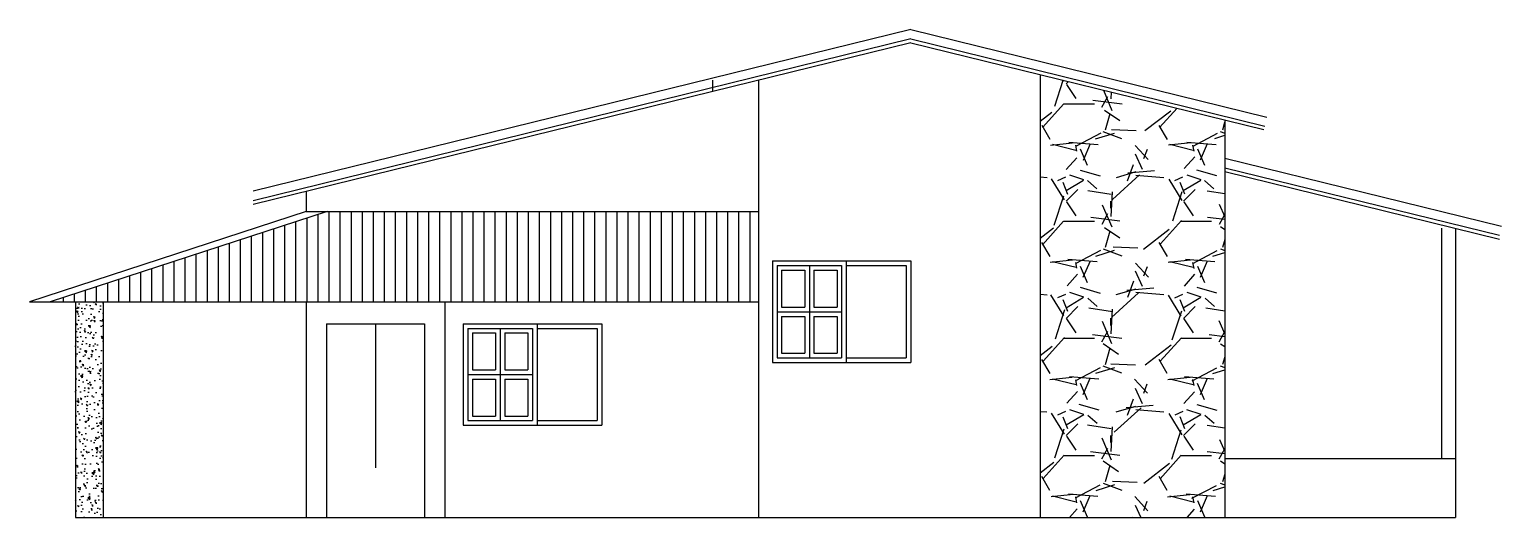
# Model space of a CAD drawing. Header units: metres. Extents: x 433 to 682, y 535 to 584.
# Drawn here: x 666.47 to 682.42, y 570.14 to 575.43 of the extents above; entities that cross this region are included whole.
import ezdxf

# ---------------------------------------------------------------- set-up
doc = ezdxf.new("R2010")
doc.units = ezdxf.units.M
doc.linetypes.add('ACAD_ISO02W100', pattern=[15, 12, -3])
for name, color, linetype in [('ARQ-ESQ-01', 1, 'ACAD_ISO02W100'), ('ARQ-HACHURA', 252, 'Continuous'), ('ARQ_AVENARIA', 4, 'Continuous'), ('ARQ_LINHA-02', 2, 'Continuous')]:
    doc.layers.add(name, color=color, linetype=linetype)

msp = doc.modelspace()

# ---------------------------------------------------------------- hatches: boundary and pattern name
at = {"layer": 'ARQ-HACHURA'}
h = msp.add_hatch(dxfattribs=at)
h.set_pattern_fill('GRAVEL', color=256, scale=0.05, style=0)
h.set_pattern_definition([(228.0128, (0.9144000000000001, 1.27), (-10.16000863294801, -11.43001404475629), [0.1708605, -16.91525]), (184.9697, (0.8001, 1.143), (15.24002465308956, 1.269991037693729), [0.2932025, -29.027]), (132.5104, (0.508, 1.1176), (12.69999075916585, -13.97001364623021), [0.206741, -20.46735]), (267.2737, (0.0127, 0.8001), (1.269994485414086, 25.39999182668322), [0.2670025, -26.4332]), (292.8337, (0, 0.5334), (-6.350018027750952, 15.24000866502556), [0.261817, -25.9199]), (357.2737, (0.1016, 0.2921), (-25.39999182668322, 1.269994485414088), [0.2670025, -26.4332]), (37.6942, (0.3683000000000001, 0.2794), (-16.51001043061997, -12.69998867849245), [0.353097, -34.95655000000001]), (72.2553, (0.6477, 0.4953000000000001), (8.890017782733599, 27.9400081030182), [0.33336, -33.00265]), (121.4296, (0.7493, 0.8128000000000001), (-10.16000261763224, 16.50998057998634), [0.2679064999999999, -26.52275]), (175.2364, (0.6096, 1.0414), (13.96998902652723, -1.269988081360578), [0.3058565, -14.98695]), (222.3974, (0.3048, 1.0668), (-15.24000045861986, -13.96998182531848), [0.395539, -39.1584]), (138.8141, (1.27, 0.7874), (-8.889994337112368, 7.619988278562002), [0.1350025, -13.3653]), (171.4692, (1.1684, 0.8763000000000001), (16.5099747977957, -2.540006400022849), [0.2568409999999999, -25.4273]), (225, (0.9144000000000001, 0.9144000000000001), (-2.664535259100376e-16, -1.269999134350099), [0.1796045, -1.616445]), (203.1986, (0.8255000000000001, 1.0668), (6.350021412795417, 2.540011137153133), [0.0967205, -9.575299999999999]), (291.8014, (0.7366000000000001, 1.0287), (-1.270000890947255, 3.810002454365932), [0.136783, -6.702400000000001]), (30.9638, (0.7874, 0.9017000000000002), (3.809995977404113, 2.540001979330276), [0.22216, -7.183149999999999]), (161.5651, (0.9779, 1.016), (2.540001159090491, -1.269998111232538), [0.1606435, -3.85545]), (16.38950000000001, (0, 1.0287), (12.70000700698468, 3.809992074983902), [0.225044, -22.2794]), (70.3462, (0.2159, 1.0922), (-5.079985844338254, -13.9699802442725), [0.1887995, -18.6911]), (293.1986, (0.9779, 1.27), (-2.540011137153132, 6.350021412795417), [0.19344, -9.4786]), (343.6105, (1.0541, 1.0922), (-12.70000700698468, 3.809992074983906), [0.225044, -22.2794]), (339.444, (0, 0.2413), (-6.350007882127955, 2.539996918025069), [0.2170175, -10.63385]), (294.7751, (0.2032, 0.1651), (-6.34998520181342, 13.96999351307834), [0.181836, -18.0018]), (66.80140000000002, (0.9906000000000001, 0), (2.540011137153134, 6.350021412795416), [0.19344, -9.4786]), (17.354, (1.0668, 0.1778), (-16.51000089092998, -5.079992337802817), [0.2128915, -21.0762]), (69.444, (0.3683000000000001, 0), (-2.539996918025072, -6.350007882127954), [0.108509, -10.7424]), (101.3099, (0.9144000000000001, 0), (-1.269993731443674, 5.07998373045131), [0.06475750000000001, -6.411]), (165.9638, (0.9017000000000002, 0.0635), (3.810002677348587, -1.269997802061821), [0.261817, -4.974525]), (186.0090000000001, (0.6477, 0.127), (12.69998127221398, 1.269997034273929), [0.2426335, -24.0207]), (303.6901, (0.7874, 0.7874), (-1.270000435653617, 2.53999754961592), [0.183162, -4.395890000000001]), (353.1572, (0.8890000000000001, 0.635), (21.59000892832171, -2.54001137582742), [0.3197785, -31.658]), (60.94540000000001, (1.2065, 0.5969), (-5.079988182914545, -8.889978805417062), [0.130754, -12.9447]), (90, (1.27, 0.7112), (-1.27, 1.27), [0.0762, -1.1938]), (120.2564, (0.6223000000000001, 0.1651), (5.079989233418055, -8.889995516238782), [0.1764335, -17.46695]), (48.01280000000001, (0.5334, 0.3175), (10.160008632948, 11.43001404475629), [0.3417215, -16.7444]), (0, (0.762, 0.5715), (1.27, 1.27), [0.3302, -0.9398]), (325.3048, (1.0922, 0.5715), (-12.69997799547684, 8.890000845242382), [0.200805, -19.87965]), (254.0546, (1.2573, 0.4572000000000001), (-1.270003239850737, -5.080012101601814), [0.1849145, -9.06085]), (207.646, (1.2065, 0.2794), (-24.12999152451136, -12.7000079873617), [0.3010725, -29.80625]), (175.4261, (0.9398, 0.1397), (-16.51000380237376, 1.269993855609731), [0.3185145, -31.5329]), (175.4261, (0.9398, 0.1397), (-16.51000380237376, 1.269993855609731), [0.3185145, -31.5329])])
h.paths.add_polyline_path([(677.4224421779114, 570.1372174102623), (679.4224421779114, 570.1372174102623), (679.4224421779113, 574.4448642710158), (677.4224421779114, 574.9369397427139)])
h = msp.add_hatch(dxfattribs=at)
h.set_pattern_fill('AR-CONC', color=256, scale=0.001, angle=90, style=0)
h.set_pattern_definition([(140, (0, 0), (0.0159390855389031, 0.182184668996004), [0.01905, -0.20955]), (85.00000000000001, (0, 0), (-0.19105664288218, -0.03524282597566698), [0.01524, -0.16764]), (190.451, (0.001328250000000001, 0.015182), (-0.1751166878202919, 0.1469425016659592), [0.01619, -0.17809]), (136.1842, (-0.0508, 3.110602869834277e-18), (0.04204232793272716, 0.2710790408921299), [0.028575, -0.314325]), (186.6356, (-0.04729650000000001, 0.0225899), (-0.2474255558900492, 0.2374042344662372), [0.024285, -0.267135]), (81.18400000000004, (-0.0508, 3.110602869834277e-18), (-0.2474251178605976, 0.237404605813934), [0.02286, -0.25146]), (111, (-0.0381, 0.0254), (0.1022655185167625, 0.1516148798353833), [0.01905, -0.20955]), (56.00000000000004, (-0.0381, 0.0254), (-0.1841879661223193, 0.06180202834764709), [0.01524, -0.16764]), (161.4514, (-0.0295779, 0.0380345), (-0.08192285771605744, 0.2134164907701245), [0.01619, -0.17809]), (127.5, (0, 0), (-0.0845550388731531, 0.003088603250591822), [0, -0.165608, 0, -0.17018, 0, -0.168275]), (97.50000000000001, (0, 0), (-0.1001805748181195, 0.06681966251030574), [0, -0.09702799999999999, 0, -0.161798, 0, -0.06413500000000001]), (57.49999999999999, (-3.468322199865219e-18, -0.056642), (0.005728743992673453, 0.1355905951668714), [0, -0.06349999999999999, 0, -0.19812, 0, -0.26289]), (47.5, (-5.023623634782358e-18, -0.082042), (-0.02542649103333302, 0.148129181386018), [0, -0.08255, 0, -0.131572, 0, -0.18669])])
h.paths.add_polyline_path([(667.2724421779111, 572.4743692017217), (666.9724421779111, 572.4743692017217), (666.9724421779111, 570.1372174102625), (667.2724421779111, 570.1372174102625)])
at = {"layer": 'ARQ_LINHA-02'}
h = msp.add_hatch(dxfattribs=at)
h.set_pattern_fill('_USER', color=256, scale=0.12, angle=90, style=0, pattern_type=0)
h.set_pattern_definition([(90, (0, 0), (-0.12, 7.347880794884118e-18), [])])
h.paths.add_polyline_path([(674.3724421779115, 573.4514584529655), (669.6984783618898, 573.4514584529655), (666.6984783618904, 572.4743692017217), (674.3724421779115, 572.4743692017217)])

# ---------------------------------------------------------------- linework, layer by layer
at = {"layer": 'ARQ-ESQ-01'}
for p, q in [((674.5224421779125, 572.9172174102622), (674.5224421779125, 571.8172174102622)), ((674.5224421779125, 572.9172174102622), (676.0224421779118, 572.9172174102622)), ((674.5724421779123, 572.8672174102622), (674.5724421779124, 571.8672174102621)), ((674.5724421779124, 572.8672174102622), (675.2724421779122, 572.8672174102622)), ((674.6224421779123, 572.8172174102623), (674.8724421779124, 572.8172174102623)), ((674.6224421779123, 572.8172174102623), (674.6224421779124, 572.4172174102621)), ((674.8724421779124, 572.8172174102623), (674.8724421779125, 572.4172174102621)), ((674.9224421779123, 572.8672174102622), (674.9224421779124, 571.8672174102621)), ((674.9724421779123, 572.8172174102623), (674.9724421779125, 572.4172174102621)), ((674.9724421779123, 572.8172174102623), (675.2224421779123, 572.8172174102623)), ((675.2224421779122, 572.8172174102622), (675.2224421779125, 572.4172174102621)), ((675.2724421779122, 572.8672174102621), (675.2724421779126, 571.8672174102621)), ((675.3224421779121, 572.9172174102622), (675.3224421779124, 571.8172174102622)), ((675.3224421779121, 572.8672174102621), (675.9724421779118, 572.8672174102622)), ((675.9724421779118, 572.8672174102622), (675.9724421779118, 571.8672174102622)), ((676.0224421779118, 572.9172174102622), (676.0224421779117, 571.8172174102622)), ((676.0224421779126, 572.6372174102623), (676.0224421779126, 571.8172174102622)), ((674.5724421779123, 572.3672174102621), (675.2724421779124, 572.3672174102621)), ((674.6224421779124, 572.4172174102622), (674.8724421779125, 572.4172174102621)), ((674.6224421779124, 572.3172174102623), (674.8724421779125, 572.3172174102621)), ((674.6224421779124, 572.3172174102622), (674.6224421779124, 571.917217410262)), ((674.8724421779125, 572.3172174102622), (674.8724421779125, 571.9172174102621)), ((674.9724421779124, 572.4172174102619), (675.2224421779124, 572.4172174102621)), ((674.9724421779125, 572.3172174102622), (674.9724421779123, 571.917217410262)), ((674.9724421779123, 572.3172174102622), (675.2224421779125, 572.3172174102622)), ((675.2224421779126, 572.3172174102622), (675.2224421779126, 571.917217410262)), ((671.1724421779112, 572.2372174102625), (671.1724421779112, 571.1372174102625)), ((671.1724421779112, 572.2372174102625), (672.6724421779105, 572.2372174102625)), ((671.222442177911, 572.1872174102625), (671.2224421779111, 571.1872174102624)), ((671.2224421779111, 572.1872174102625), (671.922442177911, 572.1872174102625)), ((671.272442177911, 572.1372174102626), (671.2724421779111, 571.7372174102624)), ((671.272442177911, 572.1372174102626), (671.5224421779111, 572.1372174102626)), ((671.5224421779111, 572.1372174102626), (671.5224421779112, 571.7372174102624)), ((671.5724421779111, 572.1872174102625), (671.5724421779112, 571.1872174102624)), ((671.622442177911, 572.1372174102626), (671.872442177911, 572.1372174102626)), ((671.622442177911, 572.1372174102626), (671.6224421779112, 571.7372174102624)), ((671.8724421779109, 572.1372174102625), (671.8724421779112, 571.7372174102624)), ((671.922442177911, 572.1872174102624), (671.9224421779113, 571.1872174102624)), ((671.9724421779108, 572.2372174102625), (671.9724421779111, 571.1372174102625)), ((671.9724421779108, 572.1872174102624), (672.6224421779106, 572.1872174102625)), ((672.6224421779106, 572.1872174102625), (672.6224421779106, 571.1872174102625)), ((672.6724421779105, 572.2372174102625), (672.6724421779104, 571.1372174102625)), ((672.6724421779113, 571.9572174102626), (672.6724421779113, 571.1372174102625)), ((674.5224421779125, 571.8172174102622), (676.0224421779127, 571.8172174102622)), ((674.5724421779124, 571.8672174102621), (675.2724421779126, 571.8672174102621)), ((674.6224421779125, 571.9172174102621), (674.8724421779125, 571.9172174102621)), ((674.9724421779124, 571.9172174102621), (675.2224421779126, 571.9172174102621)), ((675.3224421779124, 571.867217410262), (675.9724421779118, 571.8672174102621)), ((671.222442177911, 571.6872174102624), (671.9224421779111, 571.6872174102624)), ((671.2724421779111, 571.7372174102625), (671.5224421779112, 571.7372174102624)), ((671.6224421779111, 571.7372174102621), (671.8724421779111, 571.7372174102624)), ((671.2724421779111, 571.6372174102625), (671.2724421779111, 571.2372174102622)), ((671.2724421779111, 571.6372174102626), (671.5224421779112, 571.6372174102623)), ((671.5224421779112, 571.6372174102625), (671.5224421779112, 571.2372174102624)), ((671.6224421779112, 571.6372174102625), (671.622442177911, 571.2372174102622)), ((671.622442177911, 571.6372174102625), (671.8724421779112, 571.6372174102625)), ((671.8724421779114, 571.6372174102625), (671.8724421779114, 571.2372174102622)), ((671.2224421779111, 571.1872174102624), (671.9224421779113, 571.1872174102624)), ((671.2724421779112, 571.2372174102624), (671.5224421779112, 571.2372174102624)), ((671.6224421779111, 571.2372174102624), (671.8724421779114, 571.2372174102624)), ((671.9724421779111, 571.1872174102623), (672.6224421779106, 571.1872174102624)), ((671.1724421779112, 571.1372174102625), (672.6724421779114, 571.1372174102625))]:
    msp.add_line(p, q, dxfattribs=at)
at = {"layer": 'ARQ-HACHURA'}
msp.add_line((670.2226823294726, 572.2372174102625), (670.2226823294726, 570.6744488836175), dxfattribs=at)
at = {"layer": 'ARQ_AVENARIA'}
for p, q in [((681.7724421779118, 573.2713392553218), (681.7724421779118, 570.7772174102622)), ((681.9224421779118, 573.2713392553218), (681.9224421779118, 570.1372174102623))]:
    msp.add_line(p, q, dxfattribs=at)
at = {"layer": 'ARQ_LINHA-02'}
for p, q in [((676.0224421779117, 575.4255677355424), (668.8974421779122, 573.6725488676179)), ((676.0224421779117, 575.3225854765138), (668.8974421779121, 573.5695666085894)), ((676.0224421779117, 575.4255677355424), (679.8808899613886, 574.476243979004)), ((676.0224421779117, 575.3225854765138), (679.8569986874769, 574.3791398749153)), ((676.0224421779119, 575.2813925729025), (668.8974421779121, 573.528373704978)), ((676.0224421779114, 575.2813925729025), (679.8474421779123, 574.3402982332798)), ((673.8724421779115, 574.8754303087514), (673.8724421779115, 574.752411440827)), ((674.3724421779115, 574.8754303087514), (674.3724421779115, 570.1372174102623)), ((677.4224421779114, 574.9369397427139), (677.4224421779114, 570.1372174102623)), ((679.4224421779113, 574.4448642710158), (679.4224421779114, 570.1372174102623)), ((679.4224421779113, 574.0306087575844), (682.4224421779094, 573.2924955500379)), ((679.4224421779114, 573.927626498556), (682.3985509039977, 573.1953914459491)), ((679.4224421779113, 573.8864335949445), (682.3985509039975, 573.1541985423378)), ((669.4724421779111, 573.6698454030909), (669.4724421779113, 573.4514584529657)), ((669.4724421779111, 573.4514584529655), (666.4724421779111, 572.4743692017217)), ((669.6984783618901, 573.4514584529657), (666.6984783618904, 572.4743692017217)), ((669.4724421779113, 573.4514584529655), (674.3724421779116, 573.4514584529655)), ((666.4724421779111, 572.4743692017217), (674.3724421779115, 572.4743692017217)), ((666.9724421779111, 572.4743692017217), (666.9724421779111, 570.1372174102623)), ((667.2724421779111, 572.4743692017217), (667.2724421779111, 570.1372174102623)), ((669.4724421779113, 572.4743692017219), (669.4724421779111, 570.1372174102623)), ((670.9724421779109, 572.4743692017217), (670.9724421779111, 570.1372174102623)), ((669.6923521809595, 572.2372174102626), (669.6923521809595, 570.1372174102623)), ((669.6923521809595, 572.2372174102625), (670.7530124779857, 572.2372174102625)), ((670.7530124779857, 572.2372174102626), (670.7530124779857, 570.1372174102623)), ((679.4224421779113, 570.7772174102622), (681.9224421779119, 570.7772174102622)), ((666.9724421779111, 570.1372174102625), (681.9224421779118, 570.1372174102623))]:
    msp.add_line(p, q, dxfattribs=at)

doc.saveas('drawing.dxf')
